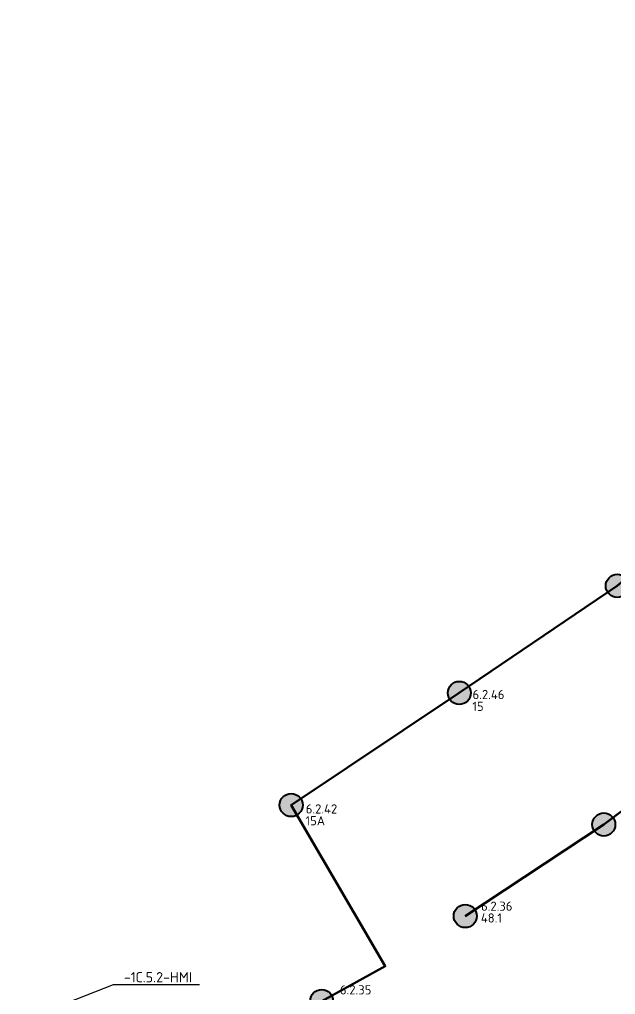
# Model space of a CAD drawing. Header units: millimetres. Extents: x -813692 to 807431, y 0 to 1813163.
# Drawn here: x 23631 to 35330, y 832696 to 851818 of the extents above; entities that cross this region are included whole.
import ezdxf
from ezdxf import colors
from ezdxf.entities.mleader import LeaderData, LeaderLine
from ezdxf.math import Vec2, Vec3

# ---------------------------------------------------------------- set-up
doc = ezdxf.new("R2010")
doc.units = ezdxf.units.MM
doc.layers.add('0_Авт.', color=10, linetype='Continuous', lineweight=5)
doc.layers.add('_Гр.ЩД-0.1С.7.4.I6.2', color=6, linetype='Continuous', lineweight=50)
for name, color, linetype, lineweight, true_color in [('DLX_FL0_LUM 26', 7, 'Continuous', 40, 0x130bf4), ('DLX_FL0_LUM 27', 7, 'Continuous', 40, 0x130bf4), ('DLX_LUM 23', 7, 'Continuous', 40, 0x130bf4)]:
    doc.layers.add(name, color=color, linetype=linetype, lineweight=lineweight, true_color=true_color)
doc.styles.add('ISOCPEUR_1', font='isocpeur.ttf', dxfattribs={"height": 200})
doc.styles.add('TableTextStyle', font='isocpeur.ttf')

# ---------------------------------------------------------------- blocks, each defined once
blk = doc.blocks.new('DIC29')
at = {"layer": '_Гр.ЩД-0.1С.7.4.I6.2', "color": 18, "true_color": 0x000000, "style": 'TableTextStyle'}
for s, p in [('15', (1972, 6827, 1003)), ('15А', (-1303, 4584, 1003)), ('48.1', (2138, 2677, -497))]:
    blk.add_text(s, height=180, dxfattribs=at).set_placement(p)
at = {"layer": '_Гр.ЩД-0.1С.7.4.I6.2', "lineweight": 0, "ltscale": 100, "style": 'TableTextStyle'}
for tag, p, height in [('9А', (-1967, 33167), 180), ('9', (-2751, 32047), 180), ('9', (105, 31769), 180), ('S', (-998, 31493, -3), 250), ('9', (-678, 30649), 180), ('9А', (2178, 30371), 180), ('9', (1394, 29251), 180), ('9', (4250, 28973), 180), ('9', (3467, 27853), 180), ('9', (6323, 27575), 180), ('S', (5547, 26856, -3), 250), ('9', (5539, 26455), 180), ('9А', (8395, 26177), 180), ('9', (7612, 25057), 180), ('9', (10468, 24779), 180), ('9', (9685, 23659), 180), ('9', (12541, 23381), 180), ('9', (11757, 22261), 180), ('9А', (14613, 21983), 180), ('S', (13099, 21526, -3), 250), ('9', (13830, 20863), 180), ('9', (16686, 20585), 180), ('9', (15902, 19465), 180), ('9', (18758, 19187), 180), ('9', (17975, 18067), 180), ('S', (18901, 17640, -3), 250), ('9А', (20831, 17789), 180), ('9', (20048, 16669), 180), ('15', (12356, 16516, 1003), 180), ('9', (22904, 16391), 180), ('9', (22120, 15271), 180), ('9', (24976, 14993), 180), ('15', (10127, 14117, 1003), 180), ('9', (24193, 13873), 180), ('15А', (7792, 11613, 1003), 180), ('15', (5102, 9302, 1003), 180), ('15', (1976, 7059, 1003), 180), ('48.1', (7384, 6603, -497), 180), ('15А', (-1299, 4816, 1003), 180), ('48.1', (4815, 4677, -497), 180), ('48.1', (9346, 4128, -497), 180), ('48.1', (2142, 2909, -497), 180), ('48.1А', (6635, 2096, -497), 180), ('48.1', (-628, 1267, -497), 180), ('48.1', (3816, 231, -497), 180), ('48.1', (-3485, -205, -497), 180), ('48.1', (-6544, -1852, -497), 180), ('48.1А', (762, -1838, -497), 180), ('48.1', (-2252, -3391, -497), 180), ('48.1А', (-5339, -4771, -497), 180)]:
    blk.add_attdef(tag, p, '', height=height, dxfattribs=at)
blk = doc.blocks.new('A$Cab2378fa')
at = {"lineweight": 25, "true_color": 0xfff5f5}
h = blk.add_hatch(color=7, dxfattribs=at)
h.dxf.hatch_style = 1
h.paths.add_polyline_path([(0, 0), (-142, -170, 0.174923), (3, -222, 0.197808), (162, -157)])
h.paths.add_polyline_path([(-163, 158), (0, 0), (148, 178, 0.175398), (3, 230, 0.209014)])
at = {"lineweight": 25}
h = blk.add_hatch(color=256, dxfattribs=at)
h.paths.add_polyline_path([(162, -157, 0.442338), (148, 178), (0, 0)])
h.paths.add_polyline_path([(-142, -170), (0, 0), (-163, 158, 0.430096)])
blk.add_circle((3, 4), 226)
blk = doc.blocks.new('_Dot')
at = {"color": 0, "linetype": 'ByBlock', "lineweight": -2}
blk.add_line((-0.5, 0), (-1, 0), dxfattribs=at)
at = {"color": 0, "linetype": 'ByBlock', "const_width": 0.5}
blk.add_lwpolyline([(-0.25, 0, 1), (0.25, 0, 1)], format="xyb", close=True, dxfattribs=at)

msp = doc.modelspace()

# ---------------------------------------------------------------- linework, layer by layer
at = {"layer": '_Гр.ЩД-0.1С.7.4.I6.2', "ltscale": 100}
msp.add_lwpolyline([(43241.3, 853026.3), (46178.4, 851046.3), (43182.3, 847368.6), (42660.7, 847906.7), (40463.7, 845510.6), (38094, 842966.3), (35363.7, 840710.6), (32263.7, 838610.6), (28963.7, 836410.6), (30811.4, 833249.8), (29562.8, 832567), (23678.7, 829744), (24880.8, 826821.1), (28021.9, 828224.4), (31085.3, 829800.2), (34055.3, 831556.2), (36918.4, 833445.5), (39677.9, 835512), (37715.7, 837986.5), (35100.6, 836029.6), (32381.1, 834233.9)], dxfattribs=at)

# ---------------------------------------------------------------- block references
at = {"layer": '_Гр.ЩД-0.1С.7.4.I6.2', "color": 3, "lineweight": 0}
ref = msp.add_blockref('DIC29', (30549, 831429.3), dxfattribs=at)
ref.add_attrib('48.1', '6.2.35', (29921, 832696.7, -497), dxfattribs={"lineweight": 0, "ltscale": 100, "height": 180, "style": 'TableTextStyle'})
ref.add_attrib('48.1', '6.2.36', (32690.9, 834338.2, -497), dxfattribs={"lineweight": 0, "ltscale": 100, "height": 180, "style": 'TableTextStyle'})
ref.add_attrib('15', '6.2.46', (32524.6, 838488.8, 1003), dxfattribs={"lineweight": 0, "ltscale": 100, "height": 180, "style": 'TableTextStyle'})
ref.add_attrib('15А', '6.2.42', (29250.3, 836245.3, 1003), dxfattribs={"lineweight": 0, "ltscale": 100, "height": 180, "style": 'TableTextStyle'})
at = {"layer": 'DLX_FL0_LUM 26', "ltscale": 100}
for p in [(35360.7, 840706.7), (32260.7, 838606.7)]:
    msp.add_blockref('A$Cab2378fa', p, dxfattribs=at)
at = {"layer": 'DLX_FL0_LUM 27', "ltscale": 100}
msp.add_blockref('A$Cab2378fa', (28960.7, 836406.7), dxfattribs=at)
at = {"layer": 'DLX_LUM 23', "ltscale": 100}
for p in [(35097.6, 836025.7), (32378.1, 834230), (29559.9, 832563.1)]:
    msp.add_blockref('A$Cab2378fa', p, dxfattribs=at)

# ---------------------------------------------------------------- leaders
at = {"layer": '0_Авт.', "color": 1}
ml = msp.add_multileader_mtext('Standard', dxfattribs=at)
ml.set_content('{\\C256;-1С.5.2}-HMI', color=1, style='ISOCPEUR_1')
ml.set_leader_properties()
ml.set_arrow_properties(name='DOT')
ml.build(insert=Vec2(0, 0))
ml.multileader.update_dxf_attribs({"has_dogleg": 0, "text_left_attachment_type": 6, "text_right_attachment_type": 6, "arrow_head_size": 100})
ctx = ml.context
ctx.base_point, ctx.char_height, ctx.arrow_head_size, ctx.landing_gap_size, ctx.plane_origin = Vec3(25478.8, 832894.8), 200, 100, 200, Vec3(101714.6, 959656)
ctx.left_attachment, ctx.right_attachment = 6, 6
notes = []
notes.append((ctx, [(0, (1, 1, 0), (25470.8, 832894.8), (1, 0), 8, [(1, [(22423.8, 831695.6)], 0, [])])]))
ctx.mtext.insert, ctx.mtext.width, ctx.mtext.flow_direction = Vec3(25678.8, 833134.8), 1953.411, 5
for ctx, leaders in notes:
    for number, flags, end, landing, length, lines in leaders:
        leader = LeaderData()
        leader.index, (leader.has_last_leader_line, leader.has_dogleg_vector, leader.attachment_direction) = number, flags
        leader.last_leader_point, leader.dogleg_vector, leader.dogleg_length = Vec3(end), Vec3(landing), length
        for number, points, colour, breaks in lines:
            line = LeaderLine()
            line.index, line.vertices, line.color, line.breaks = number, Vec3.list(points), colors.encode_raw_color(colour), breaks
            leader.lines.append(line)
        ctx.leaders.append(leader)

doc.saveas('drawing.dxf')
